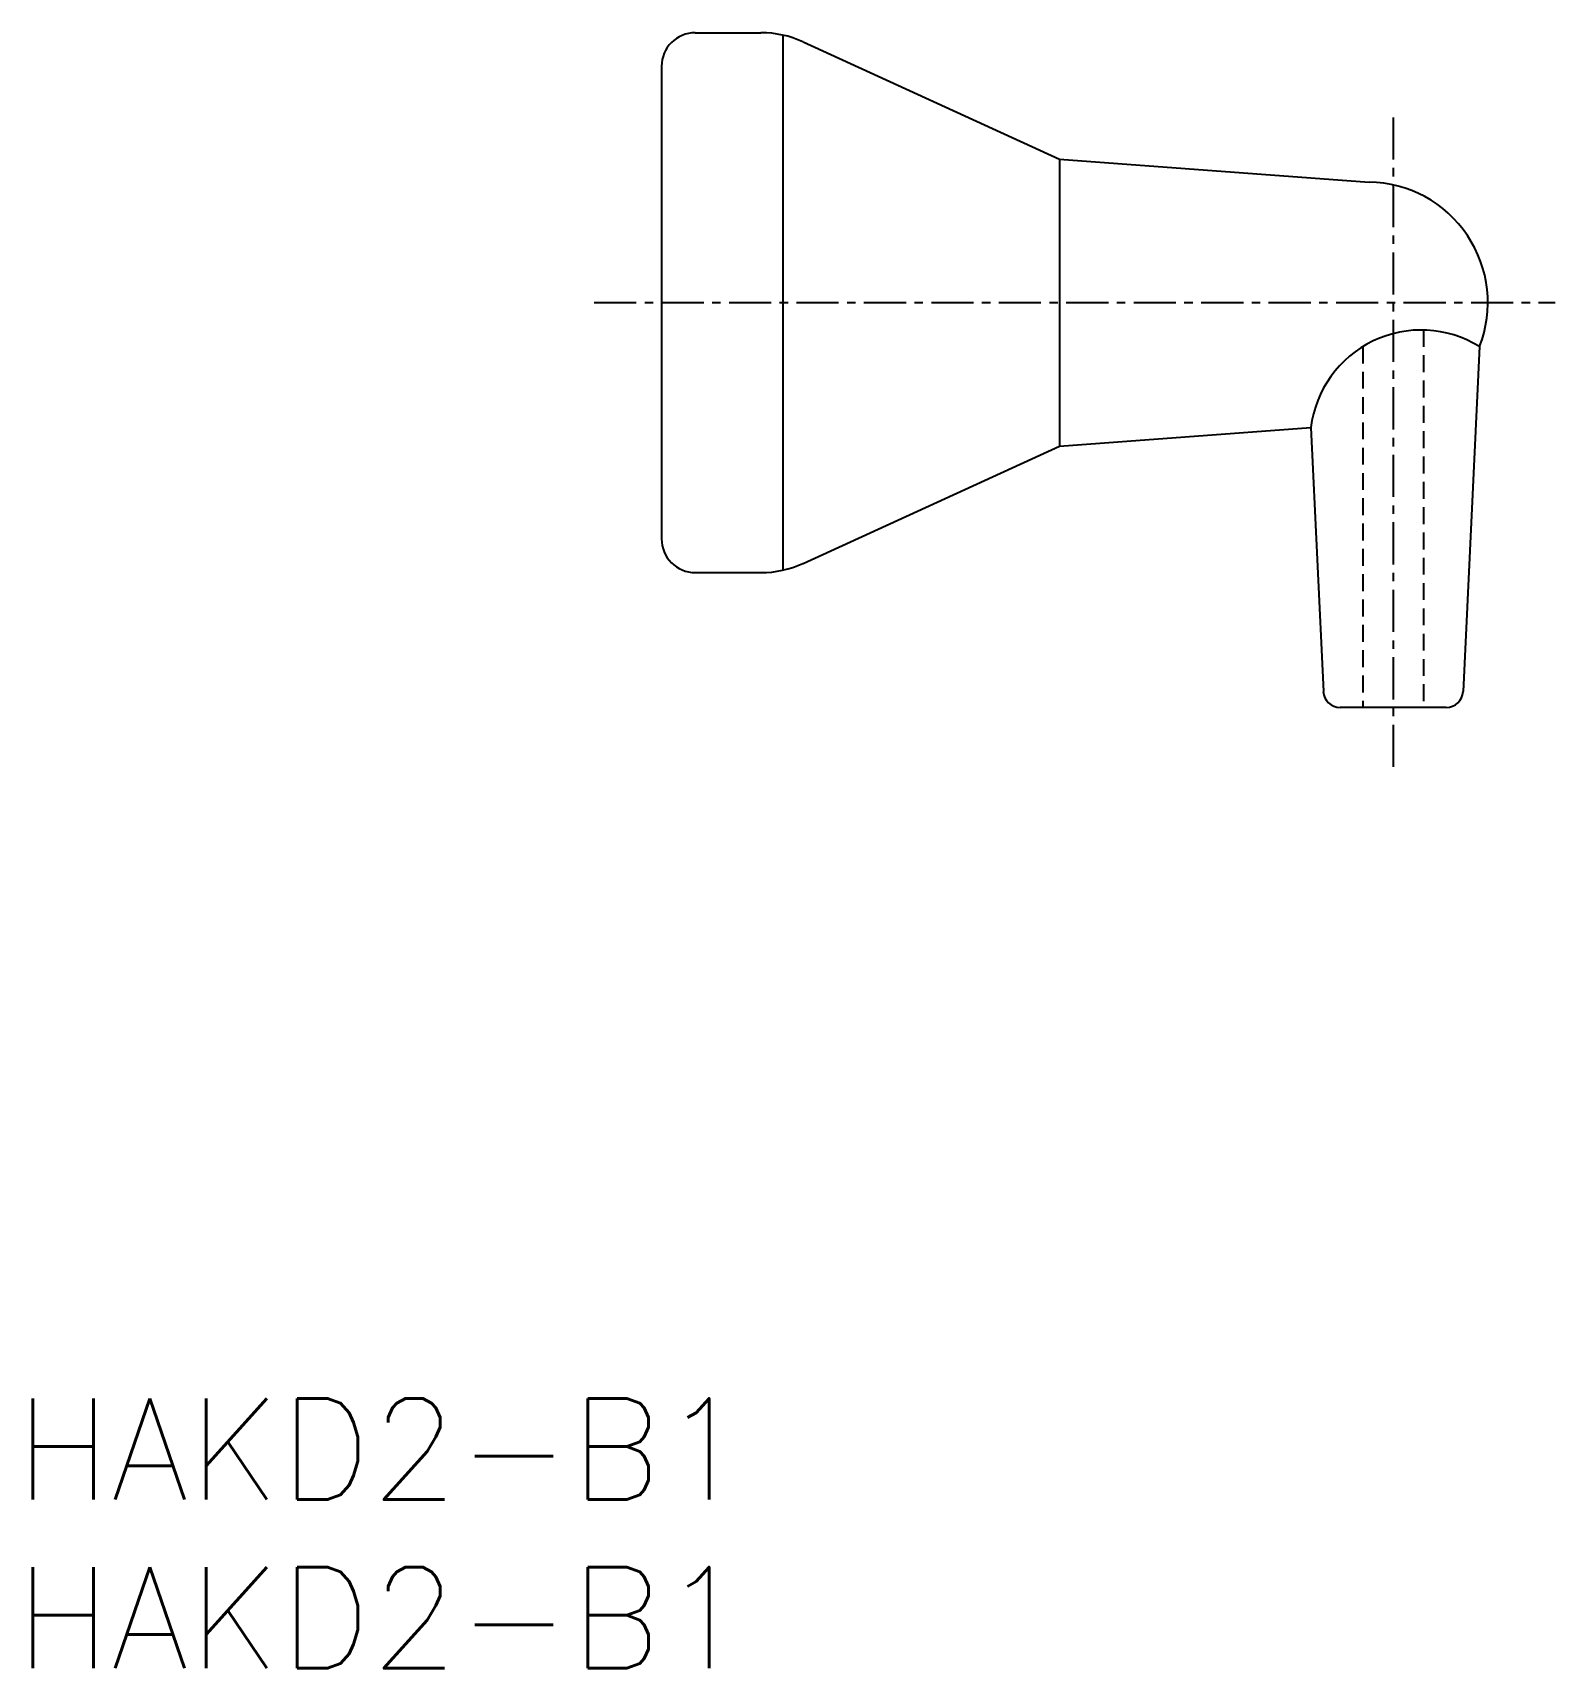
# Model space of a CAD drawing. Extents: x 0.5 to 45.7, y 0 to 48.5.
import ezdxf
from ezdxf.enums import TextEntityAlignment as Align

# ---------------------------------------------------------------- set-up
doc = ezdxf.new("R2010")
doc.units = 0
doc.linetypes.add('CENTER', pattern=[2, 1.25, -0.25, 0.25, -0.25])
doc.linetypes.add('DASHED', pattern=[0.75, 0.5, -0.25])
doc.layers.get('0').update_dxf_attribs({"linetype": 'CONTINUOUS'})
doc.layers.add('CENTER', color=1, linetype='CENTER')
doc.styles.get("Standard").update_dxf_attribs({"font": 'txt.shx', "bigfont": '@extfont2.shx'})

msp = doc.modelspace()

# ---------------------------------------------------------------- linework, layer by layer
at = {"color": 7, "linetype": 'CONTINUOUS'}
for p, q in [((20.16, 48.472), (22.106, 48.472)), ((22.76, 48.4), (22.76, 32.544)), ((23.354, 48.2), (30.96, 44.722)), ((19.16, 47.472), (19.16, 33.472)), ((19.16, 47.472), (19.16, 33.472)), ((19.16, 47.472), (19.16, 33.472)), ((19.16, 47.472), (19.16, 33.472)), ((19.16, 47.472), (19.16, 33.472)), ((19.16, 47.472), (19.16, 33.472)), ((30.96, 44.722), (30.96, 36.222)), ((30.96, 44.722), (40.141, 44.047)), ((43.409, 39.172), (42.927, 28.948)), ((30.96, 36.222), (38.413, 36.77)), ((38.413, 36.77), (38.782, 28.948)), ((23.354, 32.743), (30.96, 36.222)), ((20.16, 32.472), (22.106, 32.472)), ((42.427, 28.472), (39.281, 28.472))]:
    msp.add_line(p, q, dxfattribs=at)
at = {"color": 3, "linetype": 'DASHED'}
for p, q in [((41.754, 39.661), (41.754, 28.472)), ((39.954, 39.173), (39.954, 28.472))]:
    msp.add_line(p, q, dxfattribs=at)
at = {"color": 7, "linetype": 'CONTINUOUS'}
for centre, radius, start, end in [((20.16, 47.472), 1, 90, 180), ((22.106, 45.472), 3, 65.4246, 90), ((40.084, 40.472), 3.575, 338.6284, 89.0931), ((41.681, 36.369), 3.292, 58.3388, 173.0142), ((20.16, 33.472), 1, 180, 270), ((22.106, 35.472), 3, 270, 294.5754), ((39.281, 28.972), 0.5, 182.7006, 270), ((42.427, 28.972), 0.5, 270, 357.2994)]:
    msp.add_arc(centre, radius, start, end, dxfattribs=at)
at = {"layer": 'CENTER', "color": 1, "linetype": 'CENTER'}
for p, q in [((40.854, 45.963), (40.854, 26.472)), ((17.16, 40.472), (45.66, 40.472))]:
    msp.add_line(p, q, dxfattribs=at)

# ---------------------------------------------------------------- texts
at = {"color": 7, "linetype": 'CONTINUOUS'}
for p in [(0, 6.5), (0, 1.5)]:
    msp.add_text('HAKD2-B1', height=3, dxfattribs=at).set_placement(p, align=Align.MIDDLE_LEFT)

doc.saveas('drawing.dxf')
